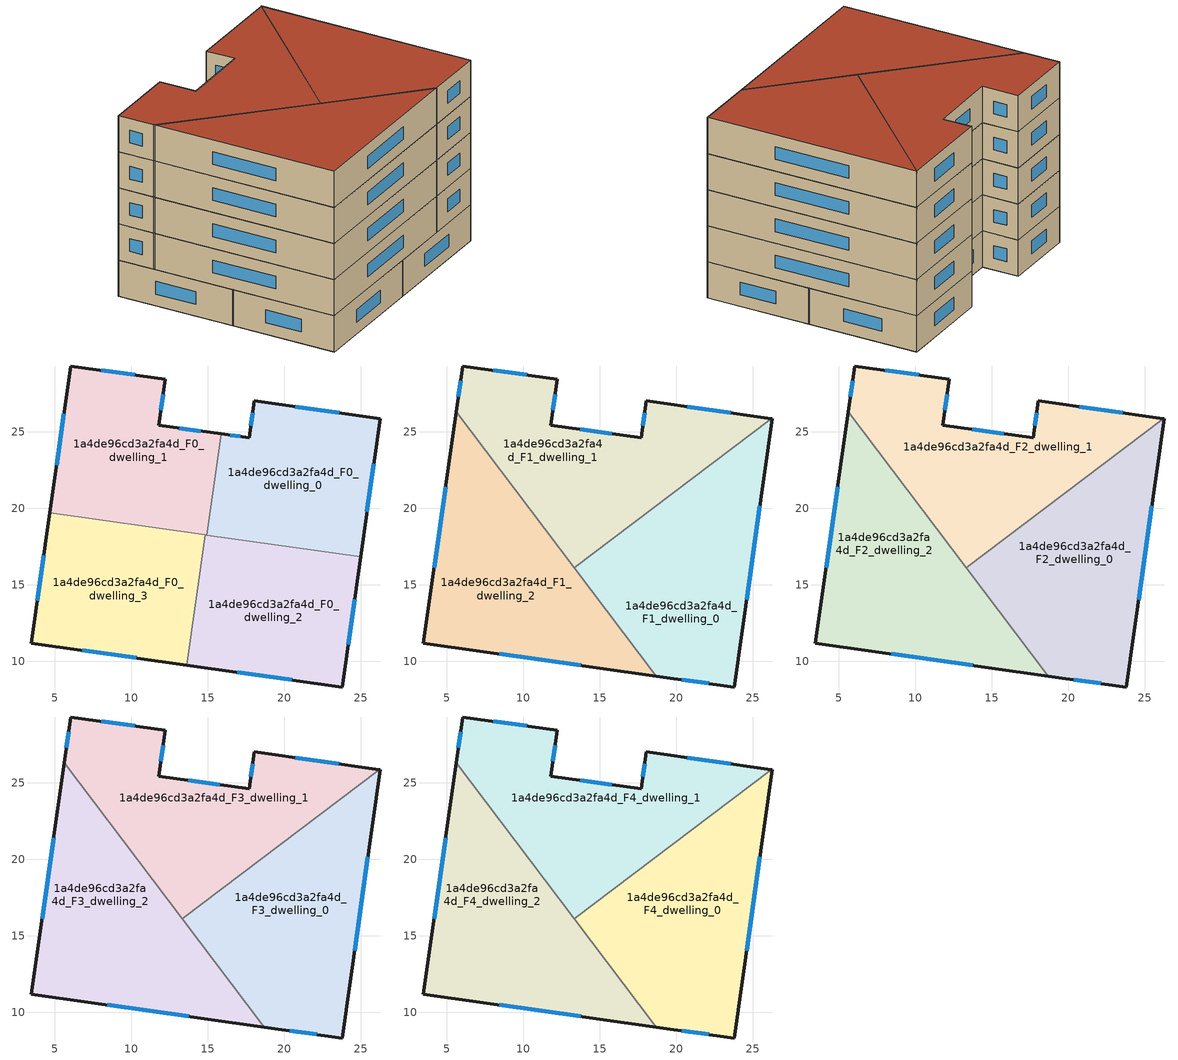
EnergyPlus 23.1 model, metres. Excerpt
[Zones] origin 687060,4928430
1a4de96cd3a2fa4d_F0_dwelling_0
 floor ground (EU_floor_Construction): 25,16.82 26.27,25.86 18.06,27.02 17.72,24.62 15.88,24.87 14.95,18.24 z0
 wall outside (EU_wall_Construction): 15.88,24.87 17.72,24.62 18.06,27.02 26.27,25.86 25,16.82 z0:3
 wall to 1a4de96cd3a2fa4d_F0_dwelling_1 (EU_wall_Construction): 25,16.82 14.95,18.24 15.88,24.87 z0:3
 window (EU_Window_Construction): 16.48,24.79 17.12,24.7 / 17.83,25.4 17.95,26.24 / 20.73,26.64 23.6,26.24 / 25.86,22.92 25.41,19.76 z0.98:2.02
1a4de96cd3a2fa4d_F0_dwelling_1
 floor ground (EU_floor_Construction): 14.95,18.24 15.88,24.87 11.8,25.41 12.23,28.43 6.04,29.3 4.68,19.69 z0
 wall outside (EU_wall_Construction): 4.68,19.69 6.04,29.3 12.23,28.43 11.8,25.41 15.88,24.87 z0:3
 wall to 1a4de96cd3a2fa4d_F0_dwelling_3 (EU_wall_Construction): 14.84,18.25 4.68,19.69 z0:3
 wall to 1a4de96cd3a2fa4d_F0_dwelling_2 (EU_wall_Construction): 25,16.82 14.95,18.24 14.84,18.25 z0:3
 window (EU_Window_Construction): 8.06,29.02 10.22,28.71 / 12.09,27.45 11.94,26.39 / 13.13,25.23 14.56,25.04 / 5.13,22.81 5.6,26.18 z0.98:2.02
1a4de96cd3a2fa4d_F0_dwelling_2
 floor ground (EU_floor_Construction): 23.8,8.31 25,16.82 14.84,18.25 13.64,9.75 z0
 wall outside (EU_wall_Construction): 25,16.82 23.8,8.31 13.64,9.75 z0:3
 wall to 1a4de96cd3a2fa4d_F0_dwelling_3 (EU_wall_Construction): 13.64,9.75 14.84,18.25 z0:3
 window (EU_Window_Construction): 20.5,8.78 16.95,9.28 / 24.61,14.05 24.19,11.08 z0.98:2.02
1a4de96cd3a2fa4d_F0_dwelling_3
 floor ground (EU_floor_Construction): 13.64,9.75 14.84,18.25 4.68,19.69 3.48,11.18 z0
 wall outside (EU_wall_Construction): 13.64,9.75 3.48,11.18 4.68,19.69 z0:3
 window (EU_Window_Construction): 10.34,10.21 6.79,10.71 / 3.87,13.95 4.29,16.92 z0.98:2.02
1a4de96cd3a2fa4d_F1_dwelling_0
 floor to 1a4de96cd3a2fa4d_F0_dwelling_2 (EU_floor_Construction): 23.8,8.31 25,16.82 15.98,18.09 14.68,17.11 14.35,14.79 18.72,9.03 z3
 floor to 1a4de96cd3a2fa4d_F0_dwelling_0 (EU_floor_Construction): 25,16.82 26.27,25.86 26.24,25.87 15.98,18.09 z3
 floor to 1a4de96cd3a2fa4d_F0_dwelling_3 (EU_floor_Construction): 14.35,14.79 14.68,17.11 13.36,16.1 z3
 wall outside (EU_wall_Construction): 26.24,25.87 26.27,25.86 23.8,8.31 18.72,9.03 z3:6
 wall to 1a4de96cd3a2fa4d_F1_dwelling_1 (EU_wall_Construction): 13.36,16.1 26.24,25.87 z3:6
 wall to 1a4de96cd3a2fa4d_F1_dwelling_2 (EU_wall_Construction): 18.72,9.03 13.36,16.1 z3:6
 window (EU_Window_Construction): 22.15,8.54 20.37,8.8 / 25.47,20.15 24.61,14.02 z3.98:5.02
1a4de96cd3a2fa4d_F1_dwelling_1
 floor to 1a4de96cd3a2fa4d_F0_dwelling_0 (EU_floor_Construction): 26.24,25.87 18.06,27.02 17.72,24.62 15.88,24.87 14.95,18.24 15.98,18.09 z3
 floor to 1a4de96cd3a2fa4d_F0_dwelling_1 (EU_floor_Construction): 14.95,18.24 15.88,24.87 11.8,25.41 12.23,28.43 6.04,29.3 5.62,26.31 11.35,18.75 z3
 floor to 1a4de96cd3a2fa4d_F0_dwelling_2 (EU_floor_Construction): 15.98,18.09 14.84,18.25 14.68,17.11 z3
 floor to 1a4de96cd3a2fa4d_F0_dwelling_3 (EU_floor_Construction): 14.68,17.11 14.84,18.25 11.35,18.75 13.36,16.1 z3
 wall outside (EU_wall_Construction): 5.62,26.31 6.04,29.3 12.23,28.43 11.8,25.41 17.72,24.62 18.06,27.02 26.24,25.87 z3:6
 wall to 1a4de96cd3a2fa4d_F1_dwelling_2 (EU_wall_Construction): 13.36,16.1 5.62,26.31 z3:6
 window (EU_Window_Construction): 20.72,26.65 23.58,26.24 / 5.76,27.28 5.9,28.33 / 8.06,29.02 10.22,28.71 / 12.09,27.45 11.94,26.39 / 13.73,25.15 15.8,24.88 / 17.83,25.4 17.95,26.24 z3.98:5.02
1a4de96cd3a2fa4d_F1_dwelling_2
 floor to 1a4de96cd3a2fa4d_F0_dwelling_3 (EU_floor_Construction): 13.64,9.75 14.35,14.79 11.35,18.75 4.68,19.69 3.48,11.18 z3
 floor to 1a4de96cd3a2fa4d_F0_dwelling_2 (EU_floor_Construction): 18.72,9.03 14.35,14.79 13.64,9.75 z3
 floor to 1a4de96cd3a2fa4d_F0_dwelling_1 (EU_floor_Construction): 11.35,18.75 5.62,26.31 4.68,19.69 z3
 wall outside (EU_wall_Construction): 18.72,9.03 3.48,11.18 5.62,26.31 z3:6
 window (EU_Window_Construction): 13.76,9.73 8.44,10.48 / 4.18,16.1 4.92,21.39 z3.98:5.02
1a4de96cd3a2fa4d_F2_dwelling_0
 floor to 1a4de96cd3a2fa4d_F1_dwelling_0 (EU_floor_Construction): 23.8,8.31 26.27,25.86 26.24,25.87 13.36,16.1 18.72,9.03 z6
 wall outside (EU_wall_Construction): 26.24,25.87 26.27,25.86 23.8,8.31 18.72,9.03 z6:9
 wall to 1a4de96cd3a2fa4d_F2_dwelling_1 (EU_wall_Construction): 13.36,16.1 26.24,25.87 z6:9
 wall to 1a4de96cd3a2fa4d_F2_dwelling_2 (EU_wall_Construction): 18.72,9.03 13.36,16.1 z6:9
 window (EU_Window_Construction): 22.15,8.54 20.37,8.8 / 25.47,20.15 24.61,14.02 z6.98:8.02
1a4de96cd3a2fa4d_F2_dwelling_1
 floor to 1a4de96cd3a2fa4d_F1_dwelling_1 (EU_floor_Construction): 26.24,25.87 18.06,27.02 17.72,24.62 11.8,25.41 12.23,28.43 6.04,29.3 5.62,26.31 13.36,16.1 z6
 wall outside (EU_wall_Construction): 5.62,26.31 6.04,29.3 12.23,28.43 11.8,25.41 17.72,24.62 18.06,27.02 26.24,25.87 z6:9
 wall to 1a4de96cd3a2fa4d_F2_dwelling_2 (EU_wall_Construction): 13.36,16.1 5.62,26.31 z6:9
 window (EU_Window_Construction): 20.72,26.65 23.58,26.24 / 5.76,27.28 5.9,28.33 / 8.06,29.02 10.22,28.71 / 12.09,27.45 11.94,26.39 / 13.73,25.15 15.8,24.88 / 17.83,25.4 17.95,26.24 z6.98:8.02
1a4de96cd3a2fa4d_F2_dwelling_2
 floor to 1a4de96cd3a2fa4d_F1_dwelling_2 (EU_floor_Construction): 18.72,9.03 5.62,26.31 3.48,11.18 z6
 wall outside (EU_wall_Construction): 18.72,9.03 3.48,11.18 5.62,26.31 z6:9
 window (EU_Window_Construction): 13.76,9.73 8.44,10.48 / 4.18,16.1 4.92,21.39 z6.98:8.02
1a4de96cd3a2fa4d_F3_dwelling_0
 floor to 1a4de96cd3a2fa4d_F2_dwelling_0 (EU_floor_Construction): 23.8,8.31 26.27,25.86 26.24,25.87 13.36,16.1 18.72,9.03 z9
 wall outside (EU_wall_Construction): 26.24,25.87 26.27,25.86 23.8,8.31 18.72,9.03 z9:12
 wall to 1a4de96cd3a2fa4d_F3_dwelling_1 (EU_wall_Construction): 13.36,16.1 26.24,25.87 z9:12
 wall to 1a4de96cd3a2fa4d_F3_dwelling_2 (EU_wall_Construction): 18.72,9.03 13.36,16.1 z9:12
 window (EU_Window_Construction): 22.15,8.54 20.37,8.8 / 25.47,20.15 24.61,14.02 z9.98:11.02
1a4de96cd3a2fa4d_F3_dwelling_1
 floor to 1a4de96cd3a2fa4d_F2_dwelling_1 (EU_floor_Construction): 26.24,25.87 18.06,27.02 17.72,24.62 11.8,25.41 12.23,28.43 6.04,29.3 5.62,26.31 13.36,16.1 z9
 wall outside (EU_wall_Construction): 5.62,26.31 6.04,29.3 12.23,28.43 11.8,25.41 17.72,24.62 18.06,27.02 26.24,25.87 z9:12
 wall to 1a4de96cd3a2fa4d_F3_dwelling_2 (EU_wall_Construction): 13.36,16.1 5.62,26.31 z9:12
 window (EU_Window_Construction): 20.72,26.65 23.58,26.24 / 5.76,27.28 5.9,28.33 / 8.06,29.02 10.22,28.71 / 12.09,27.45 11.94,26.39 / 13.73,25.15 15.8,24.88 / 17.83,25.4 17.95,26.24 z9.98:11.02
1a4de96cd3a2fa4d_F3_dwelling_2
 floor to 1a4de96cd3a2fa4d_F2_dwelling_2 (EU_floor_Construction): 18.72,9.03 5.62,26.31 3.48,11.18 z9
 wall outside (EU_wall_Construction): 18.72,9.03 3.48,11.18 5.62,26.31 z9:12
 window (EU_Window_Construction): 13.76,9.73 8.44,10.48 / 4.18,16.1 4.92,21.39 z9.98:11.02
1a4de96cd3a2fa4d_F4_dwelling_0
 floor to 1a4de96cd3a2fa4d_F3_dwelling_0 (EU_floor_Construction): 23.8,8.31 26.27,25.86 26.24,25.87 13.36,16.1 18.72,9.03 z12
 wall outside (EU_wall_Construction): 26.24,25.87 26.27,25.86 23.8,8.31 18.72,9.03 z12:15
 wall to 1a4de96cd3a2fa4d_F4_dwelling_1 (EU_wall_Construction): 13.36,16.1 26.24,25.87 z12:15
 wall to 1a4de96cd3a2fa4d_F4_dwelling_2 (EU_wall_Construction): 18.72,9.03 13.36,16.1 z12:15
 window (EU_Window_Construction): 22.15,8.54 20.37,8.8 / 25.47,20.15 24.61,14.02 z12.98:14.02
 roof outside (EU_roof_Construction): 26.27,25.86 23.8,8.31 18.72,9.03 13.36,16.1 26.24,25.87 z15
1a4de96cd3a2fa4d_F4_dwelling_1
 floor to 1a4de96cd3a2fa4d_F3_dwelling_1 (EU_floor_Construction): 26.24,25.87 18.06,27.02 17.72,24.62 11.8,25.41 12.23,28.43 6.04,29.3 5.62,26.31 13.36,16.1 z12
 wall outside (EU_wall_Construction): 5.62,26.31 6.04,29.3 12.23,28.43 11.8,25.41 17.72,24.62 18.06,27.02 26.24,25.87 z12:15
 wall to 1a4de96cd3a2fa4d_F4_dwelling_2 (EU_wall_Construction): 13.36,16.1 5.62,26.31 z12:15
 window (EU_Window_Construction): 20.72,26.65 23.58,26.24 / 5.76,27.28 5.9,28.33 / 8.06,29.02 10.22,28.71 / 12.09,27.45 11.94,26.39 / 13.73,25.15 15.8,24.88 / 17.83,25.4 17.95,26.24 z12.98:14.02
 roof outside (EU_roof_Construction): 26.24,25.87 13.36,16.1 5.62,26.31 6.04,29.3 12.23,28.43 11.8,25.41 17.72,24.62 18.06,27.02 z15
1a4de96cd3a2fa4d_F4_dwelling_2
 floor to 1a4de96cd3a2fa4d_F3_dwelling_2 (EU_floor_Construction): 18.72,9.03 5.62,26.31 3.48,11.18 z12
 wall outside (EU_wall_Construction): 18.72,9.03 3.48,11.18 5.62,26.31 z12:15
 window (EU_Window_Construction): 13.76,9.73 8.44,10.48 / 4.18,16.1 4.92,21.39 z12.98:14.02
 roof outside (EU_roof_Construction): 5.62,26.31 18.72,9.03 3.48,11.18 z15
[Building]
EU S2 Campaign: North Axis=0; Terrain=City; Solar Distribution=FullExterior
[Site:Location]
Bologna: Latitude=44.5; Longitude=11.25; Time Zone=1; Elevation=37
[SizingPeriod:WeatherFileDays]
AnnualSizingPeriod: Begin Month=1; Begin Day of Month=1; End Month=12; End Day of Month=31; Day of Week for Start Day=Monday; Use Weather File Daylight Saving Period=No; Use Weather File Rain and Snow Indicators=No
[MATERIAL]
EU_InternalMass_Material: Roughness=MediumRough; Thickness=0.1; Conductivity=1; Density=1800; Specific Heat=900; Thermal Absorptance=0.9; Solar Absorptance=0.7; Visible Absorptance=0.7
[MATERIAL:NOMASS] Roughness=MediumRough; Thermal Absorptance=0.9; Solar Absorptance=0.7; Visible Absorptance=0.7
Name | Thermal Resistance
EU_wall_NoMass | 0.905828
EU_roof_NoMass | 0.37593
EU_floor_NoMass | 0.67114
[WINDOWMATERIAL:SIMPLEGLAZINGSYSTEM]
EU_Window_SimpleGlazing: UFactor=4.52486; Solar Heat Gain Coefficient=0.85; Visible Transmittance=0.85
[CONSTRUCTION]
EU_wall_Construction: EU_wall_NoMass
EU_roof_Construction: EU_roof_NoMass
EU_floor_Construction: EU_floor_NoMass
EU_InternalMass_Construction: EU_InternalMass_Material
EU_Window_Construction: EU_Window_SimpleGlazing
[ZONE] Type=1; Multiplier=1; Ceiling Height=autocalculate; Floor Area=autocalculate; Part of Total Floor Area=Yes
Name | Volume
1a4de96cd3a2fa4d_F0_dwelling_0 | 264.486
1a4de96cd3a2fa4d_F1_dwelling_0; 1a4de96cd3a2fa4d_F2_dwelling_0; 1a4de96cd3a2fa4d_F3_dwelling_0; 1a4de96cd3a2fa4d_F4_dwelling_0 | 352.641
1a4de96cd3a2fa4d_F0_dwelling_1 | 264.468
1a4de96cd3a2fa4d_F1_dwelling_1; 1a4de96cd3a2fa4d_F2_dwelling_1; 1a4de96cd3a2fa4d_F3_dwelling_1; 1a4de96cd3a2fa4d_F4_dwelling_1 | 352.65
1a4de96cd3a2fa4d_F0_dwelling_2 | 264.477
1a4de96cd3a2fa4d_F1_dwelling_2; 1a4de96cd3a2fa4d_F2_dwelling_2; 1a4de96cd3a2fa4d_F3_dwelling_2; 1a4de96cd3a2fa4d_F4_dwelling_2 | 352.634
1a4de96cd3a2fa4d_F0_dwelling_3 | 264.472
[INTERNALMASS] Construction=EU_InternalMass_Construction
Name | Zone or ZoneList | Surface Area
1a4de96cd3a2fa4d_F0_dwelling_0_EU_InternalMass | 1a4de96cd3a2fa4d_F0_dwelling_0 | 88.1595
1a4de96cd3a2fa4d_F0_dwelling_1_EU_InternalMass | 1a4de96cd3a2fa4d_F0_dwelling_1 | 88.1604
1a4de96cd3a2fa4d_F0_dwelling_2_EU_InternalMass | 1a4de96cd3a2fa4d_F0_dwelling_2 | 88.1596
1a4de96cd3a2fa4d_F0_dwelling_3_EU_InternalMass | 1a4de96cd3a2fa4d_F0_dwelling_3 | 88.1576
1a4de96cd3a2fa4d_F1_dwelling_0_EU_InternalMass | 1a4de96cd3a2fa4d_F1_dwelling_0 | 117.548
1a4de96cd3a2fa4d_F1_dwelling_1_EU_InternalMass | 1a4de96cd3a2fa4d_F1_dwelling_1 | 117.549
1a4de96cd3a2fa4d_F1_dwelling_2_EU_InternalMass | 1a4de96cd3a2fa4d_F1_dwelling_2 | 117.545
1a4de96cd3a2fa4d_F2_dwelling_0_EU_InternalMass | 1a4de96cd3a2fa4d_F2_dwelling_0 | 117.548
1a4de96cd3a2fa4d_F2_dwelling_1_EU_InternalMass | 1a4de96cd3a2fa4d_F2_dwelling_1 | 117.549
1a4de96cd3a2fa4d_F2_dwelling_2_EU_InternalMass | 1a4de96cd3a2fa4d_F2_dwelling_2 | 117.545
1a4de96cd3a2fa4d_F3_dwelling_0_EU_InternalMass | 1a4de96cd3a2fa4d_F3_dwelling_0 | 117.548
1a4de96cd3a2fa4d_F3_dwelling_1_EU_InternalMass | 1a4de96cd3a2fa4d_F3_dwelling_1 | 117.549
1a4de96cd3a2fa4d_F3_dwelling_2_EU_InternalMass | 1a4de96cd3a2fa4d_F3_dwelling_2 | 117.545
1a4de96cd3a2fa4d_F4_dwelling_0_EU_InternalMass | 1a4de96cd3a2fa4d_F4_dwelling_0 | 117.548
1a4de96cd3a2fa4d_F4_dwelling_1_EU_InternalMass | 1a4de96cd3a2fa4d_F4_dwelling_1 | 117.549
1a4de96cd3a2fa4d_F4_dwelling_2_EU_InternalMass | 1a4de96cd3a2fa4d_F4_dwelling_2 | 117.545
[OTHEREQUIPMENT] Fuel Type=Electricity; Design Level Calculation Method=Watts/Area; Power per Zone Floor Area=1; Fraction Latent=0; Fraction Radiant=0; Fraction Lost=0; Carbon Dioxide Generation Rate=0; EndUse Subcategory=EU_Step8_InternalGains
Name | Zone or ZoneList or Space or SpaceList | Schedule
EU_Step8_InternalGain_1a4de96cd3a2fa4d_F0_dwelling_0_f000 | 1a4de96cd3a2fa4d_F0_dwelling_0 | EU_Step8_GainSchedule_1a4de96cd3a2fa4d_F0_dwelling_0_f000
EU_Step8_InternalGain_1a4de96cd3a2fa4d_F0_dwelling_1_f000 | 1a4de96cd3a2fa4d_F0_dwelling_1 | EU_Step8_GainSchedule_1a4de96cd3a2fa4d_F0_dwelling_1_f000
EU_Step8_InternalGain_1a4de96cd3a2fa4d_F0_dwelling_2_f000 | 1a4de96cd3a2fa4d_F0_dwelling_2 | EU_Step8_GainSchedule_1a4de96cd3a2fa4d_F0_dwelling_2_f000
EU_Step8_InternalGain_1a4de96cd3a2fa4d_F0_dwelling_3_f000 | 1a4de96cd3a2fa4d_F0_dwelling_3 | EU_Step8_GainSchedule_1a4de96cd3a2fa4d_F0_dwelling_3_f000
EU_Step8_InternalGain_1a4de96cd3a2fa4d_F1_dwelling_0_f000 | 1a4de96cd3a2fa4d_F1_dwelling_0 | EU_Step8_GainSchedule_1a4de96cd3a2fa4d_F1_dwelling_0_f000
EU_Step8_InternalGain_1a4de96cd3a2fa4d_F1_dwelling_1_f000 | 1a4de96cd3a2fa4d_F1_dwelling_1 | EU_Step8_GainSchedule_1a4de96cd3a2fa4d_F1_dwelling_1_f000
EU_Step8_InternalGain_1a4de96cd3a2fa4d_F1_dwelling_2_f000 | 1a4de96cd3a2fa4d_F1_dwelling_2 | EU_Step8_GainSchedule_1a4de96cd3a2fa4d_F1_dwelling_2_f000
EU_Step8_InternalGain_1a4de96cd3a2fa4d_F2_dwelling_0_f000 | 1a4de96cd3a2fa4d_F2_dwelling_0 | EU_Step8_GainSchedule_1a4de96cd3a2fa4d_F2_dwelling_0_f000
EU_Step8_InternalGain_1a4de96cd3a2fa4d_F2_dwelling_1_f000 | 1a4de96cd3a2fa4d_F2_dwelling_1 | EU_Step8_GainSchedule_1a4de96cd3a2fa4d_F2_dwelling_1_f000
EU_Step8_InternalGain_1a4de96cd3a2fa4d_F2_dwelling_2_f000 | 1a4de96cd3a2fa4d_F2_dwelling_2 | EU_Step8_GainSchedule_1a4de96cd3a2fa4d_F2_dwelling_2_f000
EU_Step8_InternalGain_1a4de96cd3a2fa4d_F3_dwelling_0_f000 | 1a4de96cd3a2fa4d_F3_dwelling_0 | EU_Step8_GainSchedule_1a4de96cd3a2fa4d_F3_dwelling_0_f000
EU_Step8_InternalGain_1a4de96cd3a2fa4d_F3_dwelling_1_f000 | 1a4de96cd3a2fa4d_F3_dwelling_1 | EU_Step8_GainSchedule_1a4de96cd3a2fa4d_F3_dwelling_1_f000
EU_Step8_InternalGain_1a4de96cd3a2fa4d_F3_dwelling_2_f000 | 1a4de96cd3a2fa4d_F3_dwelling_2 | EU_Step8_GainSchedule_1a4de96cd3a2fa4d_F3_dwelling_2_f000
EU_Step8_InternalGain_1a4de96cd3a2fa4d_F4_dwelling_0_f000 | 1a4de96cd3a2fa4d_F4_dwelling_0 | EU_Step8_GainSchedule_1a4de96cd3a2fa4d_F4_dwelling_0_f000
EU_Step8_InternalGain_1a4de96cd3a2fa4d_F4_dwelling_1_f000 | 1a4de96cd3a2fa4d_F4_dwelling_1 | EU_Step8_GainSchedule_1a4de96cd3a2fa4d_F4_dwelling_1_f000
EU_Step8_InternalGain_1a4de96cd3a2fa4d_F4_dwelling_2_f000 | 1a4de96cd3a2fa4d_F4_dwelling_2 | EU_Step8_GainSchedule_1a4de96cd3a2fa4d_F4_dwelling_2_f000
[ZONEVENTILATION:DESIGNFLOWRATE] Schedule=EU_AlwaysOn; Design Flow Rate Calculation Method=AirChanges/Hour; Air Changes per Hour=0.73129; Ventilation Type=Natural; Fan Pressure Rise=0; Fan Total Efficiency=1; Constant Term Coefficient=1; Temperature Term Coefficient=0; Velocity Term Coefficient=0; Velocity Squared Term Coefficient=0; Minimum Indoor Temperature=-100; Maximum Indoor Temperature=100; Delta Temperature=-100; Minimum Outdoor Temperature=-100; Maximum Outdoor Temperature=100; Maximum Wind Speed=40
Name | Zone or ZoneList or Space or SpaceList
EU_ConstantAir_1a4de96cd3a2fa4d_F0_dwelling_0 | 1a4de96cd3a2fa4d_F0_dwelling_0
EU_ConstantAir_1a4de96cd3a2fa4d_F0_dwelling_1 | 1a4de96cd3a2fa4d_F0_dwelling_1
EU_ConstantAir_1a4de96cd3a2fa4d_F0_dwelling_2 | 1a4de96cd3a2fa4d_F0_dwelling_2
EU_ConstantAir_1a4de96cd3a2fa4d_F0_dwelling_3 | 1a4de96cd3a2fa4d_F0_dwelling_3
EU_ConstantAir_1a4de96cd3a2fa4d_F1_dwelling_0 | 1a4de96cd3a2fa4d_F1_dwelling_0
EU_ConstantAir_1a4de96cd3a2fa4d_F1_dwelling_1 | 1a4de96cd3a2fa4d_F1_dwelling_1
EU_ConstantAir_1a4de96cd3a2fa4d_F1_dwelling_2 | 1a4de96cd3a2fa4d_F1_dwelling_2
EU_ConstantAir_1a4de96cd3a2fa4d_F2_dwelling_0 | 1a4de96cd3a2fa4d_F2_dwelling_0
EU_ConstantAir_1a4de96cd3a2fa4d_F2_dwelling_1 | 1a4de96cd3a2fa4d_F2_dwelling_1
EU_ConstantAir_1a4de96cd3a2fa4d_F2_dwelling_2 | 1a4de96cd3a2fa4d_F2_dwelling_2
EU_ConstantAir_1a4de96cd3a2fa4d_F3_dwelling_0 | 1a4de96cd3a2fa4d_F3_dwelling_0
EU_ConstantAir_1a4de96cd3a2fa4d_F3_dwelling_1 | 1a4de96cd3a2fa4d_F3_dwelling_1
EU_ConstantAir_1a4de96cd3a2fa4d_F3_dwelling_2 | 1a4de96cd3a2fa4d_F3_dwelling_2
EU_ConstantAir_1a4de96cd3a2fa4d_F4_dwelling_0 | 1a4de96cd3a2fa4d_F4_dwelling_0
EU_ConstantAir_1a4de96cd3a2fa4d_F4_dwelling_1 | 1a4de96cd3a2fa4d_F4_dwelling_1
EU_ConstantAir_1a4de96cd3a2fa4d_F4_dwelling_2 | 1a4de96cd3a2fa4d_F4_dwelling_2
[HVACTEMPLATE:THERMOSTAT] Constant Heating Setpoint=20; Constant Cooling Setpoint=50
EU_HeatOnly_1a4de96cd3a2fa4d_F0_dwelling_0; EU_HeatOnly_1a4de96cd3a2fa4d_F0_dwelling_1; EU_HeatOnly_1a4de96cd3a2fa4d_F0_dwelling_2; EU_HeatOnly_1a4de96cd3a2fa4d_F0_dwelling_3; EU_HeatOnly_1a4de96cd3a2fa4d_F1_dwelling_0; EU_HeatOnly_1a4de96cd3a2fa4d_F1_dwelling_1; EU_HeatOnly_1a4de96cd3a2fa4d_F1_dwelling_2; EU_HeatOnly_1a4de96cd3a2fa4d_F2_dwelling_0; EU_HeatOnly_1a4de96cd3a2fa4d_F2_dwelling_1; EU_HeatOnly_1a4de96cd3a2fa4d_F2_dwelling_2; EU_HeatOnly_1a4de96cd3a2fa4d_F3_dwelling_0; EU_HeatOnly_1a4de96cd3a2fa4d_F3_dwelling_1; EU_HeatOnly_1a4de96cd3a2fa4d_F3_dwelling_2; EU_HeatOnly_1a4de96cd3a2fa4d_F4_dwelling_0; EU_HeatOnly_1a4de96cd3a2fa4d_F4_dwelling_1; EU_HeatOnly_1a4de96cd3a2fa4d_F4_dwelling_2
[HVACTEMPLATE:ZONE:IDEALLOADSAIRSYSTEM] System Availability Schedule=EU_AlwaysOn; Maximum Heating Supply Air Temperature=50; Minimum Cooling Supply Air Temperature=13; Maximum Heating Supply Air Humidity Ratio=0.0156; Minimum Cooling Supply Air Humidity Ratio=0.0077; Heating Limit=NoLimit; Cooling Limit=NoLimit; Heating Availability Schedule=EU_AlwaysOn; Cooling Availability Schedule=EU_CoolingOff; Dehumidification Control Type=ConstantSensibleHeatRatio; Cooling Sensible Heat Ratio=0.7; Dehumidification Setpoint=60; Humidification Control Type=None; Humidification Setpoint=30; Outdoor Air Method=None; Outdoor Air Flow Rate per Person=0.00944; Outdoor Air Flow Rate per Zone Floor Area=0; Outdoor Air Flow Rate per Zone=0; Demand Controlled Ventilation Type=None; Outdoor Air Economizer Type=NoEconomizer; Heat Recovery Type=None; Sensible Heat Recovery Effectiveness=0.7; Latent Heat Recovery Effectiveness=0.65
Name | Template Thermostat
1a4de96cd3a2fa4d_F0_dwelling_0 | EU_HeatOnly_1a4de96cd3a2fa4d_F0_dwelling_0
1a4de96cd3a2fa4d_F0_dwelling_1 | EU_HeatOnly_1a4de96cd3a2fa4d_F0_dwelling_1
1a4de96cd3a2fa4d_F0_dwelling_2 | EU_HeatOnly_1a4de96cd3a2fa4d_F0_dwelling_2
1a4de96cd3a2fa4d_F0_dwelling_3 | EU_HeatOnly_1a4de96cd3a2fa4d_F0_dwelling_3
1a4de96cd3a2fa4d_F1_dwelling_0 | EU_HeatOnly_1a4de96cd3a2fa4d_F1_dwelling_0
1a4de96cd3a2fa4d_F1_dwelling_1 | EU_HeatOnly_1a4de96cd3a2fa4d_F1_dwelling_1
1a4de96cd3a2fa4d_F1_dwelling_2 | EU_HeatOnly_1a4de96cd3a2fa4d_F1_dwelling_2
1a4de96cd3a2fa4d_F2_dwelling_0 | EU_HeatOnly_1a4de96cd3a2fa4d_F2_dwelling_0
1a4de96cd3a2fa4d_F2_dwelling_1 | EU_HeatOnly_1a4de96cd3a2fa4d_F2_dwelling_1
1a4de96cd3a2fa4d_F2_dwelling_2 | EU_HeatOnly_1a4de96cd3a2fa4d_F2_dwelling_2
1a4de96cd3a2fa4d_F3_dwelling_0 | EU_HeatOnly_1a4de96cd3a2fa4d_F3_dwelling_0
1a4de96cd3a2fa4d_F3_dwelling_1 | EU_HeatOnly_1a4de96cd3a2fa4d_F3_dwelling_1
1a4de96cd3a2fa4d_F3_dwelling_2 | EU_HeatOnly_1a4de96cd3a2fa4d_F3_dwelling_2
1a4de96cd3a2fa4d_F4_dwelling_0 | EU_HeatOnly_1a4de96cd3a2fa4d_F4_dwelling_0
1a4de96cd3a2fa4d_F4_dwelling_1 | EU_HeatOnly_1a4de96cd3a2fa4d_F4_dwelling_1
1a4de96cd3a2fa4d_F4_dwelling_2 | EU_HeatOnly_1a4de96cd3a2fa4d_F4_dwelling_2
[SIZING:ZONE] Zone Cooling Design Supply Air Temperature Input Method=SupplyAirTemperature; Zone Cooling Design Supply Air Temperature=13; Zone Heating Design Supply Air Temperature Input Method=SupplyAirTemperature; Zone Heating Design Supply Air Temperature=50; Zone Cooling Design Supply Air Humidity Ratio=0.008; Zone Heating Design Supply Air Humidity Ratio=0.008; Cooling Design Air Flow Method=DesignDay; Cooling Design Air Flow Rate=0; Cooling Minimum Air Flow per Zone Floor Area=0.000762; Cooling Minimum Air Flow=0; Cooling Minimum Air Flow Fraction=0.2; Heating Design Air Flow Method=DesignDay; Heating Design Air Flow Rate=0; Heating Maximum Air Flow per Zone Floor Area=0.002032; Heating Maximum Air Flow=0.141576; Heating Maximum Air Flow Fraction=0.3; Account for Dedicated Outdoor Air System=No; Dedicated Outdoor Air System Control Strategy=NeutralSupplyAir; Dedicated Outdoor Air Low Setpoint Temperature for Design=autosize; Dedicated Outdoor Air High Setpoint Temperature for Design=autosize; Zone Load Sizing Method=Sensible Load Only No Latent Load; Zone Latent Cooling Design Supply Air Humidity Ratio Input Method=HumidityRatioDifference; Zone Cooling Design Supply Air Humidity Ratio Difference=0.005; Zone Latent Heating Design Supply Air Humidity Ratio Input Method=HumidityRatioDifference; Zone Humidification Design Supply Air Humidity Ratio Difference=0.005
1a4de96cd3a2fa4d_F0_dwelling_0; 1a4de96cd3a2fa4d_F0_dwelling_1; 1a4de96cd3a2fa4d_F0_dwelling_2; 1a4de96cd3a2fa4d_F0_dwelling_3; 1a4de96cd3a2fa4d_F1_dwelling_0; 1a4de96cd3a2fa4d_F1_dwelling_1; 1a4de96cd3a2fa4d_F1_dwelling_2; 1a4de96cd3a2fa4d_F2_dwelling_0; 1a4de96cd3a2fa4d_F2_dwelling_1; 1a4de96cd3a2fa4d_F2_dwelling_2; 1a4de96cd3a2fa4d_F3_dwelling_0; 1a4de96cd3a2fa4d_F3_dwelling_1; 1a4de96cd3a2fa4d_F3_dwelling_2; 1a4de96cd3a2fa4d_F4_dwelling_0; 1a4de96cd3a2fa4d_F4_dwelling_1; 1a4de96cd3a2fa4d_F4_dwelling_2
[SCHEDULE:CONSTANT]
Name | Hourly Value
EU_AlwaysOn | 1
EU_CoolingOff | 0
[SCHEDULE:FILE] Column Number=1; Rows to Skip at Top=0; Number of Hours of Data=8760; Column Separator=Comma; Interpolate to Timestep=No; Minutes per Item=60; Adjust Schedule for Daylight Savings=Yes
Name | File
EU_Step8_GainSchedule_1a4de96cd3a2fa4d_F0_dwelling_0_f000 | ../../schedules/1a4de96cd3a2fa4d/1a4de96cd3a2fa4d_F0_dwelling_0_f000_gain.csv
EU_Step8_GainSchedule_1a4de96cd3a2fa4d_F0_dwelling_1_f000 | ../../schedules/1a4de96cd3a2fa4d/1a4de96cd3a2fa4d_F0_dwelling_1_f000_gain.csv
EU_Step8_GainSchedule_1a4de96cd3a2fa4d_F0_dwelling_2_f000 | ../../schedules/1a4de96cd3a2fa4d/1a4de96cd3a2fa4d_F0_dwelling_2_f000_gain.csv
EU_Step8_GainSchedule_1a4de96cd3a2fa4d_F0_dwelling_3_f000 | ../../schedules/1a4de96cd3a2fa4d/1a4de96cd3a2fa4d_F0_dwelling_3_f000_gain.csv
EU_Step8_GainSchedule_1a4de96cd3a2fa4d_F1_dwelling_0_f000 | ../../schedules/1a4de96cd3a2fa4d/1a4de96cd3a2fa4d_F1_dwelling_0_f000_gain.csv
EU_Step8_GainSchedule_1a4de96cd3a2fa4d_F1_dwelling_1_f000 | ../../schedules/1a4de96cd3a2fa4d/1a4de96cd3a2fa4d_F1_dwelling_1_f000_gain.csv
EU_Step8_GainSchedule_1a4de96cd3a2fa4d_F1_dwelling_2_f000 | ../../schedules/1a4de96cd3a2fa4d/1a4de96cd3a2fa4d_F1_dwelling_2_f000_gain.csv
EU_Step8_GainSchedule_1a4de96cd3a2fa4d_F2_dwelling_0_f000 | ../../schedules/1a4de96cd3a2fa4d/1a4de96cd3a2fa4d_F2_dwelling_0_f000_gain.csv
EU_Step8_GainSchedule_1a4de96cd3a2fa4d_F2_dwelling_1_f000 | ../../schedules/1a4de96cd3a2fa4d/1a4de96cd3a2fa4d_F2_dwelling_1_f000_gain.csv
EU_Step8_GainSchedule_1a4de96cd3a2fa4d_F2_dwelling_2_f000 | ../../schedules/1a4de96cd3a2fa4d/1a4de96cd3a2fa4d_F2_dwelling_2_f000_gain.csv
EU_Step8_GainSchedule_1a4de96cd3a2fa4d_F3_dwelling_0_f000 | ../../schedules/1a4de96cd3a2fa4d/1a4de96cd3a2fa4d_F3_dwelling_0_f000_gain.csv
EU_Step8_GainSchedule_1a4de96cd3a2fa4d_F3_dwelling_1_f000 | ../../schedules/1a4de96cd3a2fa4d/1a4de96cd3a2fa4d_F3_dwelling_1_f000_gain.csv
EU_Step8_GainSchedule_1a4de96cd3a2fa4d_F3_dwelling_2_f000 | ../../schedules/1a4de96cd3a2fa4d/1a4de96cd3a2fa4d_F3_dwelling_2_f000_gain.csv
EU_Step8_GainSchedule_1a4de96cd3a2fa4d_F4_dwelling_0_f000 | ../../schedules/1a4de96cd3a2fa4d/1a4de96cd3a2fa4d_F4_dwelling_0_f000_gain.csv
EU_Step8_GainSchedule_1a4de96cd3a2fa4d_F4_dwelling_1_f000 | ../../schedules/1a4de96cd3a2fa4d/1a4de96cd3a2fa4d_F4_dwelling_1_f000_gain.csv
EU_Step8_GainSchedule_1a4de96cd3a2fa4d_F4_dwelling_2_f000 | ../../schedules/1a4de96cd3a2fa4d/1a4de96cd3a2fa4d_F4_dwelling_2_f000_gain.csv
